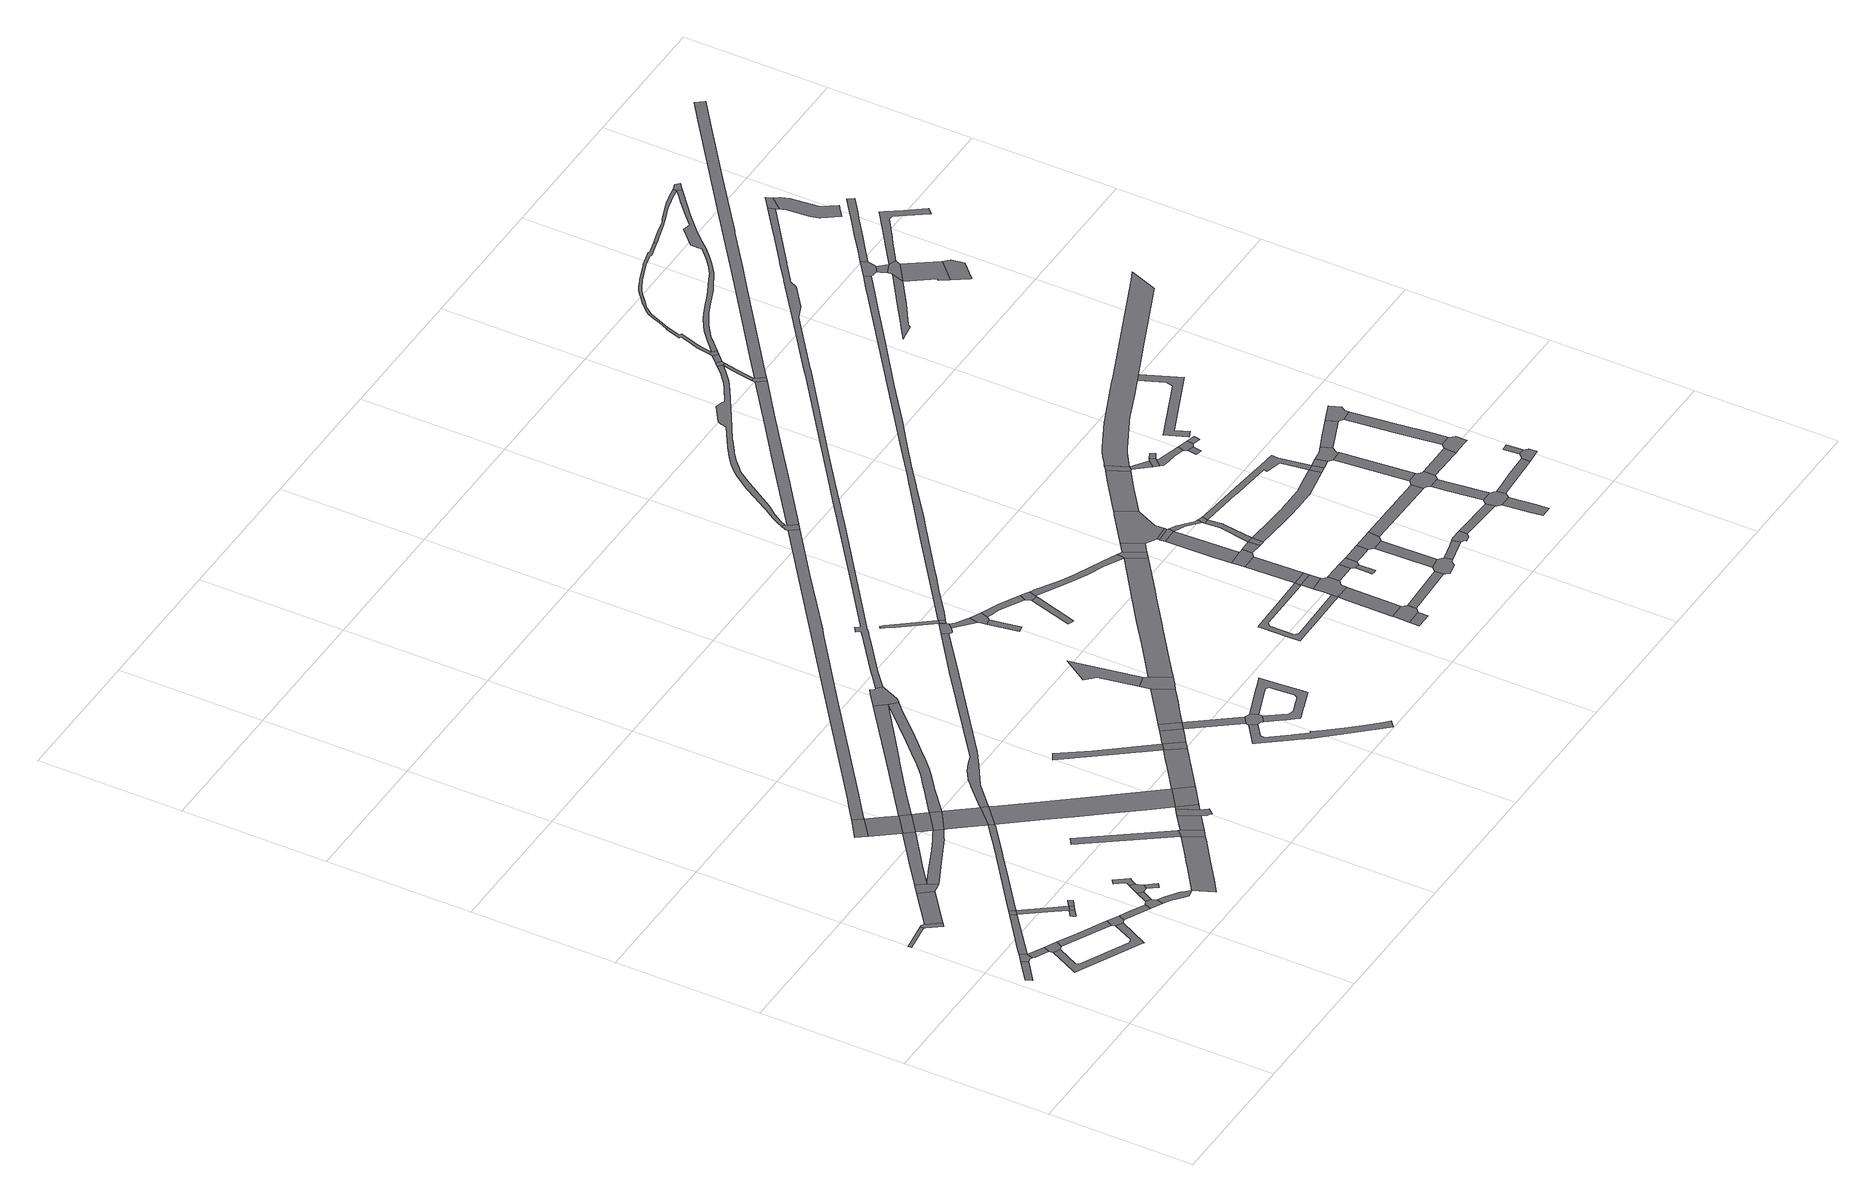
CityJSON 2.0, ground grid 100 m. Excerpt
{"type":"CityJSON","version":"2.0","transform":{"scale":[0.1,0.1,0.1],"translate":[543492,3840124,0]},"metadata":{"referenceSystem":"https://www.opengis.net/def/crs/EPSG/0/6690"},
"CityObjects":{
"road1":{"type":"Road","attributes":{"RoadStructureAttribute.sectionType":"1"},"geometry":[{"type":"MultiSurface","lod":"1","boundaries":[[[0,1,2,3,4]]]}]},
"road2":{"type":"Road","geometry":[{"type":"MultiSurface","lod":"1","boundaries":[[[5,0,4,6,7,8]]]}]},
"road3":{"type":"Road","geometry":[{"type":"MultiSurface","lod":"1","boundaries":[[[9,10,11,12,13]]]}]},
"road4":{"type":"Road","attributes":{"RoadStructureAttribute.sectionType":"1"},"geometry":[{"type":"MultiSurface","lod":"1","boundaries":[[[8,7,14,15,16,17]]]}]},
"road5":{"type":"Road","geometry":[{"type":"MultiSurface","lod":"1","boundaries":[[[17,16,18,19,20,21]]]}]},
"road6":{"type":"Road","geometry":[{"type":"MultiSurface","lod":"1","boundaries":[[[22,23,9,13,24,25,26,27,28,29]]]}]},
"road7":{"type":"Road","attributes":{"RoadStructureAttribute.sectionType":"1"},"geometry":[{"type":"MultiSurface","lod":"1","boundaries":[[[18,30,31,32,33,34,35,36,37,38,39,40,41,19]]]}]},
"road8":{"type":"Road","attributes":{"RoadStructureAttribute.sectionType":"1"},"geometry":[{"type":"MultiSurface","lod":"1","boundaries":[[[42,43,5,8,44]]]}]},
"road9":{"type":"Road","attributes":{"RoadStructureAttribute.sectionType":"1"},"geometry":[{"type":"MultiSurface","lod":"1","boundaries":[[[45,21,20,46,47]]]}]},
"road10":{"type":"Road","attributes":{"RoadStructureAttribute.sectionType":"1"},"geometry":[{"type":"MultiSurface","lod":"1","boundaries":[[[48,29,28,49]]]}]},
"road11":{"type":"Road","geometry":[{"type":"MultiSurface","lod":"1","boundaries":[[[50,42,44,51]]]}]},
"road12":{"type":"Road","geometry":[{"type":"MultiSurface","lod":"1","boundaries":[[[47,46,37,36,52,53]]]}]},
"road13":{"type":"Road","attributes":{"RoadStructureAttribute.sectionType":"1"},"geometry":[{"type":"MultiSurface","lod":"1","boundaries":[[[54,55,51,44,56,57,58]]]}]},
"road14":{"type":"Road","attributes":{"RoadStructureAttribute.sectionType":"1"},"geometry":[{"type":"MultiSurface","lod":"1","boundaries":[[[57,59,60,61,62,63]]]}]},
"road15":{"type":"Road","geometry":[{"type":"MultiSurface","lod":"1","boundaries":[[[64,48,49,65,66,67]]]}]},
"road16":{"type":"Road","attributes":{"RoadStructureAttribute.sectionType":"1"},"geometry":[{"type":"MultiSurface","lod":"1","boundaries":[[[58,57,63,68]]]}]},
"road17":{"type":"Road","attributes":{"RoadStructureAttribute.sectionType":"1"},"geometry":[{"type":"MultiSurface","lod":"1","boundaries":[[[69,70,53,52,71,72]]]}]},
"road18":{"type":"Road","geometry":[{"type":"MultiSurface","lod":"1","boundaries":[[[73,74,75,76,58,68]]]}]},
"road19":{"type":"Road","geometry":[{"type":"MultiSurface","lod":"1","boundaries":[[[77,72,71,78,79,80]]]}]},
"road20":{"type":"Road","attributes":{"RoadStructureAttribute.sectionType":"1"},"geometry":[{"type":"MultiSurface","lod":"1","boundaries":[[[81,77,80,82]]]}]},
"road21":{"type":"Road","attributes":{"RoadStructureAttribute.sectionType":"1"},"geometry":[{"type":"MultiSurface","lod":"1","boundaries":[[[83,84,85,79,78,86,87,88,89,90]]]}]},
"road22":{"type":"Road","attributes":{"RoadStructureAttribute.sectionType":"1"},"geometry":[{"type":"MultiSurface","lod":"1","boundaries":[[[91,92,64,67,93,94,95]]]}]},
"road23":{"type":"Road","geometry":[{"type":"MultiSurface","lod":"1","boundaries":[[[96,81,82,97,98,99,100]]]}]},
"road24":{"type":"Road","attributes":{"RoadStructureAttribute.sectionType":"1"},"geometry":[{"type":"MultiSurface","lod":"1","boundaries":[[[101,102,103,104,105,106,107,108,109,110,50,51,111,112,113,114,115,116]]]}]},
"road25":{"type":"Road","attributes":{"RoadStructureAttribute.sectionType":"1"},"geometry":[{"type":"MultiSurface","lod":"1","boundaries":[[[117,118,119,120,121,122,67,66,123,124,125,126]]]}]},
"road26":{"type":"Road","geometry":[{"type":"MultiSurface","lod":"1","boundaries":[[[127,128,98,97]]]}]},
"road27":{"type":"Road","attributes":{"RoadStructureAttribute.sectionType":"1"},"geometry":[{"type":"MultiSurface","lod":"1","boundaries":[[[129,130,131,132,133,134,96,100]]]}]},
"road28":{"type":"Road","geometry":[{"type":"MultiSurface","lod":"1","boundaries":[[[135,136,137,138]]]}]},
"road29":{"type":"Road","attributes":{"function":"1","RoadStructureAttribute.sectionType":"7"},"geometry":[{"type":"MultiSurface","lod":"1","boundaries":[[[139,140,138,137,141,91,142]]]}]},
"road30":{"type":"Road","geometry":[{"type":"MultiSurface","lod":"1","boundaries":[[[142,91,95,143]]]}]},
"road31":{"type":"Road","attributes":{"RoadStructureAttribute.sectionType":"1"},"geometry":[{"type":"MultiSurface","lod":"1","boundaries":[[[144,145,146,147,148,89,149,150,151,152,153]]]}]},
"road32":{"type":"Road","attributes":{"function":"1","RoadStructureAttribute.sectionType":"7"},"geometry":[{"type":"MultiSurface","lod":"1","boundaries":[[[143,95,154,155,156,157,117,158]]]}]},
"road33":{"type":"Road","geometry":[{"type":"MultiSurface","lod":"1","boundaries":[[[158,117,126,159]]]}]},
"road34":{"type":"Road","attributes":{"function":"1","RoadStructureAttribute.sectionType":"7"},"geometry":[{"type":"MultiSurface","lod":"1","boundaries":[[[160,161,162,159,126,163,164,165,166,167,101,168]]]}]},
"road35":{"type":"Road","attributes":{"RoadStructureAttribute.sectionType":"1"},"geometry":[{"type":"MultiSurface","lod":"1","boundaries":[[[169,170,144,171]]]}]},
"road36":{"type":"Road","geometry":[{"type":"MultiSurface","lod":"1","boundaries":[[[168,101,116,172]]]}]},
"road37":{"type":"Road","geometry":[{"type":"MultiSurface","lod":"1","boundaries":[[[171,144,153,173,174]]]}]},
"road38":{"type":"Road","attributes":{"RoadStructureAttribute.sectionType":"1"},"geometry":[{"type":"MultiSurface","lod":"1","boundaries":[[[175,176,177,174,173,178,179,180]]]}]},
"road39":{"type":"Road","attributes":{"function":"1","RoadStructureAttribute.sectionType":"7"},"geometry":[{"type":"MultiSurface","lod":"1","boundaries":[[[181,182,183,184,185,172,116,186,187,188,189,190,191,192,193,194]]]}]},
"road40":{"type":"Road","geometry":[{"type":"MultiSurface","lod":"1","boundaries":[[[195,175,180,196,197,198,199,200,201]]]}]},
"road41":{"type":"Road","attributes":{"RoadStructureAttribute.sectionType":"1"},"geometry":[{"type":"MultiSurface","lod":"1","boundaries":[[[193,195,201,202]]]}]},
"road42":{"type":"Road","attributes":{"RoadStructureAttribute.sectionType":"1"},"geometry":[{"type":"MultiSurface","lod":"1","boundaries":[[[203,204,205,142,143,206,207,208,209,210,211,212,213]]]}]},
"road43":{"type":"Road","geometry":[{"type":"MultiSurface","lod":"1","boundaries":[[[194,193,202,214]]]}]},
"road44":{"type":"Road","attributes":{"RoadStructureAttribute.sectionType":"1"},"geometry":[{"type":"MultiSurface","lod":"1","boundaries":[[[213,215,216,217,218,219,220,221,222,158,159,223,224,225,226,227,228,229,230,231,232,233]]]}]},
"road45":{"type":"Road","attributes":{"RoadStructureAttribute.sectionType":"1"},"geometry":[{"type":"MultiSurface","lod":"1","boundaries":[[[234,235,236,237,238,239,194,214,240,241,242,243,244,245]]]}]},
"road46":{"type":"Road","attributes":{"RoadStructureAttribute.sectionType":"1"},"geometry":[{"type":"MultiSurface","lod":"1","boundaries":[[[246,247,248,234,249]]]}]},
"road47":{"type":"Road","attributes":{"RoadStructureAttribute.sectionType":"1"},"geometry":[{"type":"MultiSurface","lod":"1","boundaries":[[[250,251,252,253,254,255,256,257,258,259,260,168,172,261,262,263,264,265,266]]]}]},
"road48":{"type":"Road","geometry":[{"type":"MultiSurface","lod":"1","boundaries":[[[249,234,245,267]]]}]},
"road49":{"type":"Road","geometry":[{"type":"MultiSurface","lod":"1","boundaries":[[[268,269,270,271,203,213,233,272,273,274,275,276,277,278]]]}]},
"road50":{"type":"Road","attributes":{"RoadStructureAttribute.sectionType":"1"},"geometry":[{"type":"MultiSurface","lod":"1","boundaries":[[[279,249,267,280,281]]]}]},
"road51":{"type":"Road","geometry":[{"type":"MultiSurface","lod":"1","boundaries":[[[282,279,281,283]]]}]},
"road52":{"type":"Road","attributes":{"RoadStructureAttribute.sectionType":"1"},"geometry":[{"type":"MultiSurface","lod":"1","boundaries":[[[284,285,286,287,288,289,135,138,290,291,292,293,294,295,296]]]}]},
"road53":{"type":"Road","attributes":{"RoadStructureAttribute.sectionType":"1"},"geometry":[{"type":"MultiSurface","lod":"1","boundaries":[[[283,281,297,298]]]}]},
"road54":{"type":"Road","attributes":{"RoadStructureAttribute.sectionType":"1"},"geometry":[{"type":"MultiSurface","lod":"1","boundaries":[[[299,300,301,302,303,304,305,306,307,308,309,310,311,312,313,314,315,316,317,318,319,320]]]}]},
"road55":{"type":"Road","geometry":[{"type":"MultiSurface","lod":"1","boundaries":[[[321,322,298,297,323,299,320,324,325,326,327,328,329]]]}]},
"road56":{"type":"Road","attributes":{"RoadStructureAttribute.sectionType":"1"},"geometry":[{"type":"MultiSurface","lod":"1","boundaries":[[[330,331,282,283,332,333,334,335,336]]]}]},
"road57":{"type":"Road","attributes":{"RoadStructureAttribute.sectionType":"1"},"geometry":[{"type":"MultiSurface","lod":"1","boundaries":[[[337,338,339,340,341,342,343,344,345,346,347,348,349,350,351,352,353,329,328,354,355,356,357,358,359,360,361,362,363,364,365,366,367,327,326]]]}]},
"road58":{"type":"Road","geometry":[{"type":"MultiSurface","lod":"1","boundaries":[[[368,369,330,336,370,371,372]]]}]},
"road59":{"type":"Road","attributes":{"RoadStructureAttribute.sectionType":"1"},"geometry":[{"type":"MultiSurface","lod":"1","boundaries":[[[373,374,375,369,368]]]}]},
"road60":{"type":"Road","attributes":{"RoadStructureAttribute.sectionType":"7"},"geometry":[{"type":"MultiSurface","lod":"1","boundaries":[[[376,377,378,379,380,381,382,383]]]}]},
"road61":{"type":"Road","geometry":[{"type":"MultiSurface","lod":"1","boundaries":[[[384,385,250,266,386,387,388,389,390,391]]]}]},
"road62":{"type":"Road","attributes":{"RoadStructureAttribute.sectionType":"1"},"geometry":[{"type":"MultiSurface","lod":"1","boundaries":[[[382,384,391,392]]]}]},
"road63":{"type":"Road","geometry":[{"type":"MultiSurface","lod":"1","boundaries":[[[383,382,392,393,394]]]}]},
"road64":{"type":"Road","attributes":{"RoadStructureAttribute.sectionType":"1"},"geometry":[{"type":"MultiSurface","lod":"1","boundaries":[[[395,396,397,398,390,389,399,400,401,402]]]}]},
"road65":{"type":"Road","attributes":{"RoadStructureAttribute.sectionType":"1"},"geometry":[{"type":"MultiSurface","lod":"1","boundaries":[[[403,404,405,406,407]]]}]},
"road66":{"type":"Road","geometry":[{"type":"MultiSurface","lod":"1","boundaries":[[[402,401,408,409,407,406,410,411]]]}]},
"road67":{"type":"Road","attributes":{"RoadStructureAttribute.sectionType":"1"},"geometry":[{"type":"MultiSurface","lod":"1","boundaries":[[[412,413,414,411,410,415,416,417,418,419]]]}]},
"road68":{"type":"Road","attributes":{"RoadStructureAttribute.sectionType":"1"},"geometry":[{"type":"MultiSurface","lod":"1","boundaries":[[[420,421,422,423,424]]]}]},
"road69":{"type":"Road","attributes":{"RoadStructureAttribute.sectionType":"1"},"geometry":[{"type":"MultiSurface","lod":"1","boundaries":[[[425,426,427,428,429,372,371,430,431,432,433,434,435,436,437,438]]]}]},
"road70":{"type":"Road","geometry":[{"type":"MultiSurface","lod":"1","boundaries":[[[439,419,418,420,424,440,441]]]}]},
"road71":{"type":"Road","attributes":{"RoadStructureAttribute.sectionType":"1"},"geometry":[{"type":"MultiSurface","lod":"1","boundaries":[[[442,443,444,445,446,447,448,449,450,451,452,453,454,455,456,457,458,459]]]}]},
"road72":{"type":"Road","attributes":{"RoadStructureAttribute.sectionType":"1"},"geometry":[{"type":"MultiSurface","lod":"1","boundaries":[[[460,461,462,463,464,441,440,465,466,467,468,469,470,471,425,472]]]}]},
"road73":{"type":"Road","attributes":{"RoadStructureAttribute.sectionType":"1"},"geometry":[{"type":"MultiSurface","lod":"1","boundaries":[[[473,474,475,476]]]}]},
"road74":{"type":"Road","geometry":[{"type":"MultiSurface","lod":"1","boundaries":[[[477,478,479,480,481,482,474,473,483,484,485,486]]]}]},
"road75":{"type":"Road","geometry":[{"type":"MultiSurface","lod":"1","boundaries":[[[487,488,284,296,489,490,491]]]}]},
"road76":{"type":"Road","attributes":{"RoadStructureAttribute.sectionType":"1"},"geometry":[{"type":"MultiSurface","lod":"1","boundaries":[[[450,492,493,480,479,494]]]}]},
"road77":{"type":"Road","geometry":[{"type":"MultiSurface","lod":"1","boundaries":[[[495,496,497,498,499,500,501,502,451,450,494,503,504,505,506]]]}]},
"road78":{"type":"Road","attributes":{"RoadStructureAttribute.sectionType":"1"},"geometry":[{"type":"MultiSurface","lod":"1","boundaries":[[[507,508,499,498]]]}]},
"road79":{"type":"Road","geometry":[{"type":"MultiSurface","lod":"1","boundaries":[[[509,442,459,508,507]]]}]},
"road80":{"type":"Road","geometry":[{"type":"MultiSurface","lod":"1","boundaries":[[[510,511,512,472,425,438,513,514,515]]]}]},
"road81":{"type":"Road","attributes":{"RoadStructureAttribute.sectionType":"1"},"geometry":[{"type":"MultiSurface","lod":"1","boundaries":[[[516,517,518,442,509]]]}]},
"road82":{"type":"Road","attributes":{"RoadStructureAttribute.sectionType":"1"},"geometry":[{"type":"MultiSurface","lod":"1","boundaries":[[[519,486,485,520]]]}]},
"road83":{"type":"Road","attributes":{"RoadStructureAttribute.sectionType":"1"},"geometry":[{"type":"MultiSurface","lod":"1","boundaries":[[[521,515,514,522,523]]]}]},
"road84":{"type":"Road","attributes":{"RoadStructureAttribute.sectionType":"1"},"geometry":[{"type":"MultiSurface","lod":"1","boundaries":[[[524,506,505,525,526,527]]]}]},
"road85":{"type":"Road","geometry":[{"type":"MultiSurface","lod":"1","boundaries":[[[528,529,530,531,532,517,516,533,534,535]]]}]},
"road86":{"type":"Road","attributes":{"RoadStructureAttribute.sectionType":"1"},"geometry":[{"type":"MultiSurface","lod":"1","boundaries":[[[536,537,538,532,531]]]}]},
"road87":{"type":"Road","geometry":[{"type":"MultiSurface","lod":"1","boundaries":[[[539,540,541,542,543,544]]]}]},
"road88":{"type":"Road","geometry":[{"type":"MultiSurface","lod":"1","boundaries":[[[527,526,545,539,544,546,547,548]]]}]},
"road89":{"type":"Road","attributes":{"RoadStructureAttribute.sectionType":"1"},"geometry":[{"type":"MultiSurface","lod":"1","boundaries":[[[549,528,535,550]]]}]},
"road90":{"type":"Road","geometry":[{"type":"MultiSurface","lod":"1","boundaries":[[[551,552,553,537,536,554]]]}]},
"road91":{"type":"Road","attributes":{"RoadStructureAttribute.sectionType":"1"},"geometry":[{"type":"MultiSurface","lod":"1","boundaries":[[[555,556,552,551]]]}]},
"road92":{"type":"Road","geometry":[{"type":"MultiSurface","lod":"1","boundaries":[[[557,558,559,521,523,556,555,560,561]]]}]},
"road93":{"type":"Road","geometry":[{"type":"MultiSurface","lod":"1","boundaries":[[[549,550,562,563,564]]]}]},
"road94":{"type":"Road","attributes":{"RoadStructureAttribute.sectionType":"1"},"geometry":[{"type":"MultiSurface","lod":"1","boundaries":[[[548,547,565,566,567]]]}]},
"road95":{"type":"Road","geometry":[{"type":"MultiSurface","lod":"1","boundaries":[[[568,569,570,519,520,571,572,573,574,575,576,577,578]]]}]},
"road96":{"type":"Road","attributes":{"RoadStructureAttribute.sectionType":"1"},"geometry":[{"type":"MultiSurface","lod":"1","boundaries":[[[579,580,554,536,581,582,583]]]}]},
"road97":{"type":"Road","attributes":{"RoadStructureAttribute.sectionType":"1"},"geometry":[{"type":"MultiSurface","lod":"1","boundaries":[[[584,585,586,587,588,589,590,549,564]]]}]},
"road98":{"type":"Road","attributes":{"RoadStructureAttribute.sectionType":"1"},"geometry":[{"type":"MultiSurface","lod":"1","boundaries":[[[591,592,569,568,593]]]}]},
"road99":{"type":"Road","geometry":[{"type":"MultiSurface","lod":"1","boundaries":[[[594,595,583,582,588,587,596]]]}]},
"road100":{"type":"Road","geometry":[{"type":"MultiSurface","lod":"1","boundaries":[[[567,566,591,593,597,598]]]}]},
"road101":{"type":"Road","attributes":{"RoadStructureAttribute.sectionType":"1"},"geometry":[{"type":"MultiSurface","lod":"1","boundaries":[[[599,600,578,577,601]]]}]},
"road102":{"type":"Road","attributes":{"RoadStructureAttribute.sectionType":"1"},"geometry":[{"type":"MultiSurface","lod":"1","boundaries":[[[602,603,604,605,490,489,606,607,608,609,610]]]}]},
"road103":{"type":"Road","attributes":{"RoadStructureAttribute.sectionType":"1"},"geometry":[{"type":"MultiSurface","lod":"1","boundaries":[[[611,612,613,614,615,616,617,618,619,620,621,622,623,624,625,626,627,628,629,630,631,632,633,634,635,636,637,487,491,638,639,640,641,642,643,644,645,646,647,648,649,650,651,652,653,654,655]]]}]},
"road104":{"type":"Road","attributes":{"RoadStructureAttribute.sectionType":"1"},"geometry":[{"type":"MultiSurface","lod":"1","boundaries":[[[656,657,658,557,561,659,660,661]]]}]},
"road105":{"type":"Road","geometry":[{"type":"MultiSurface","lod":"1","boundaries":[[[662,599,601,663,664,665,666,667]]]}]},
"road106":{"type":"Road","attributes":{"RoadStructureAttribute.sectionType":"1"},"geometry":[{"type":"MultiSurface","lod":"1","boundaries":[[[668,669,670,671,672,673,674,675,676,677,678,679,680,681,682,683,684,685,686,687,688,689,690,691,692,693,694,695,696,697,278,277,698,699,700,701,702,703,704,705,706,707,708,709,710,711,712,713,714,715,716,717,718,719,720,721,722,723,724,725,726]]]}]},
"road107":{"type":"Road","attributes":{"RoadStructureAttribute.sectionType":"1"},"geometry":[{"type":"MultiSurface","lod":"1","boundaries":[[[727,728,729,730,731,732,733,734,735,736,564,563,737,738,739,740,741,742,743]]]}]},
"road108":{"type":"Road","attributes":{"RoadStructureAttribute.sectionType":"1"},"geometry":[{"type":"MultiSurface","lod":"1","boundaries":[[[744,745,746,747,748,749,750,751,752,753,754,755,383,394,756,757,758,759,760,761,762,763,764,765,766,767,768,769,770,771,772,773,774,775]]]}]},
"road109":{"type":"Road","attributes":{"RoadStructureAttribute.sectionType":"1"},"geometry":[{"type":"MultiSurface","lod":"1","boundaries":[[[776,777,778,779,780,781,782,783,784,785,786,787,596,587,788,789,790,791,792,793,794,795,796,797,727,798]]]}]},
"road110":{"type":"Road","attributes":{"RoadStructureAttribute.sectionType":"1"},"geometry":[{"type":"MultiSurface","lod":"1","boundaries":[[[598,597,799,800]]]}]},
"road111":{"type":"Road","attributes":{"RoadStructureAttribute.sectionType":"1"},"geometry":[{"type":"MultiSurface","lod":"1","boundaries":[[[667,666,801,802]]]}]},
"road112":{"type":"Road","geometry":[{"type":"MultiSurface","lod":"1","boundaries":[[[803,804,656,661,805,806]]]}]},
"road113":{"type":"Road","attributes":{"RoadStructureAttribute.sectionType":"1"},"geometry":[{"type":"MultiSurface","lod":"1","boundaries":[[[806,805,807,808]]]}]},
"road114":{"type":"Road","geometry":[{"type":"MultiSurface","lod":"1","boundaries":[[[809,808,807,810,811]]]}]},
"road115":{"type":"Road","geometry":[{"type":"MultiSurface","lod":"1","boundaries":[[[812,813,809,811]]]}]},
"road116":{"type":"Road","attributes":{"RoadStructureAttribute.sectionType":"1"},"geometry":[{"type":"MultiSurface","lod":"1","boundaries":[[[814,815,816,817,818,819]]]}]},
"road117":{"type":"Road","attributes":{"RoadStructureAttribute.sectionType":"1"},"geometry":[{"type":"MultiSurface","lod":"1","boundaries":[[[820,811,810,821,822,823,824,825]]]}]},
"road118":{"type":"Road","geometry":[{"type":"MultiSurface","lod":"1","boundaries":[[[826,827,802,801,828,816,815,829,830,831,832,833,834]]]}]},
"road119":{"type":"Road","attributes":{"RoadStructureAttribute.sectionType":"1"},"geometry":[{"type":"MultiSurface","lod":"1","boundaries":[[[835,836,837,838,826,834]]]}]},
"road120":{"type":"Road","geometry":[{"type":"MultiSurface","lod":"1","boundaries":[[[727,743,839,798]]]}]},
"road121":{"type":"Road","geometry":[{"type":"MultiSurface","lod":"1","boundaries":[[[840,841,842,843,844]]]}]},
"road122":{"type":"Road","geometry":[{"type":"MultiSurface","lod":"1","boundaries":[[[845,846,847,848,849,850,851,800,799,852,853,854,837,836,855,856,857]]]}]},
"road123":{"type":"Road","attributes":{"RoadStructureAttribute.sectionType":"1"},"geometry":[{"type":"MultiSurface","lod":"1","boundaries":[[[825,824,840,844,858,859]]]}]},
"road124":{"type":"Road","attributes":{"RoadStructureAttribute.sectionType":"1"},"geometry":[{"type":"MultiSurface","lod":"1","boundaries":[[[860,861,798,839,862]]]}]},
"road125":{"type":"Road","attributes":{"RoadStructureAttribute.sectionType":"1"},"geometry":[{"type":"MultiSurface","lod":"1","boundaries":[[[863,864,849,848]]]}]},
"road126":{"type":"Road","attributes":{"RoadStructureAttribute.sectionType":"1"},"geometry":[{"type":"MultiSurface","lod":"1","boundaries":[[[865,866,867,859,858]]]}]},
"road127":{"type":"Road","geometry":[{"type":"MultiSurface","lod":"1","boundaries":[[[868,869,602,610,870,871]]]}]},
"road128":{"type":"Road","geometry":[{"type":"MultiSurface","lod":"1","boundaries":[[[872,873,860,862,874,864,863,875,876]]]}]},
"road129":{"type":"Road","attributes":{"RoadStructureAttribute.sectionType":"1"},"geometry":[{"type":"MultiSurface","lod":"1","boundaries":[[[655,877,878,879,880,869,868,881,882,883,884]]]}]},
"road130":{"type":"Road","attributes":{"RoadStructureAttribute.sectionType":"1"},"geometry":[{"type":"MultiSurface","lod":"1","boundaries":[[[885,886,887,888,889,831,830,890]]]}]},
"road131":{"type":"Road","geometry":[{"type":"MultiSurface","lod":"1","boundaries":[[[891,611,655,884,892,893]]]}]},
"road132":{"type":"Road","attributes":{"RoadStructureAttribute.sectionType":"1"},"geometry":[{"type":"MultiSurface","lod":"1","boundaries":[[[857,856,894,895,896,897,898]]]}]},
"road133":{"type":"Road","attributes":{"RoadStructureAttribute.sectionType":"1"},"geometry":[{"type":"MultiSurface","lod":"1","boundaries":[[[899,891,893,900,901]]]}]},
"road134":{"type":"Road","geometry":[{"type":"MultiSurface","lod":"1","boundaries":[[[902,899,901,903,904]]]}]},
"road135":{"type":"Road","attributes":{"RoadStructureAttribute.sectionType":"1"},"geometry":[{"type":"MultiSurface","lod":"1","boundaries":[[[905,906,872,876,907,908]]]}]},
"road136":{"type":"Road","attributes":{"RoadStructureAttribute.sectionType":"7"},"geometry":[{"type":"MultiSurface","lod":"1","boundaries":[[[909,910,911,912,913,914,915,916,902,904,917,918,919,920,921,922,923,924,925]]]}]},
"road137":{"type":"Road","geometry":[{"type":"MultiSurface","lod":"1","boundaries":[[[926,927,885,890,928,929,930]]]}]},
"road138":{"type":"Road","geometry":[{"type":"MultiSurface","lod":"1","boundaries":[[[931,932,898,897,933,934,935,936,937,938]]]}]},
"road139":{"type":"Road","geometry":[{"type":"MultiSurface","lod":"1","boundaries":[[[939,940,941,942,943,944,945,946,947]]]}]},
"road140":{"type":"Road","geometry":[{"type":"MultiSurface","lod":"1","boundaries":[[[948,949,926,930]]]}]},
"road141":{"type":"Road","attributes":{"RoadStructureAttribute.sectionType":"1"},"geometry":[{"type":"MultiSurface","lod":"1","boundaries":[[[950,951,952,953,954,955,931,938]]]}]},
"road142":{"type":"Road","geometry":[{"type":"MultiSurface","lod":"1","boundaries":[[[956,905,908,957,953,952,958,959,960]]]}]},
"road143":{"type":"Road","attributes":{"RoadStructureAttribute.sectionType":"1"},"geometry":[{"type":"MultiSurface","lod":"1","boundaries":[[[961,962,963,964,965,966,967,968,969,970,971,803,806,972,973,974,975,976,977,978,979,980]]]}]},
"road144":{"type":"Road","geometry":[{"type":"MultiSurface","lod":"1","boundaries":[[[981,982,983,984,985,986,987,988,989,990,991,992,993,994,995,996,997,998,999,1000,1001,909,925,1002,1003,1004,1005,1006,1007,1008,1009,1010,1011,1012,1013,1014,1015,1016,1017,1018,1019,1020,1021]]]}]},
"road145":{"type":"Road","attributes":{"RoadStructureAttribute.sectionType":"1"},"geometry":[{"type":"MultiSurface","lod":"1","boundaries":[[[1022,1023,1024,1025,1026,1027,1028,1029,1030]]]}]},
"road146":{"type":"Road","attributes":{"RoadStructureAttribute.sectionType":"1"},"geometry":[{"type":"MultiSurface","lod":"1","boundaries":[[[1031,1032,1033,1034,1035,1036,1037,1038,1039,1040,1041,1042,1043,1044,1045,1046,1047,1048,1049,1050,1051,904,903,1052,1053,1054,1055,1056,1057,1058,1059,1060,1061,1062,1063,1064,1065,1066,1067,1068,1069,1070,1071,1072,1073]]]}]},
"road147":{"type":"Road","geometry":[{"type":"MultiSurface","lod":"1","boundaries":[[[1074,744,775,1075,1076,1077,1078,1079,1080]]]}]},
"road148":{"type":"Road","geometry":[{"type":"MultiSurface","lod":"1","boundaries":[[[1081,1082,1083,1084,1022,1030,1085,1086,1087,1088]]]}]},
"road149":{"type":"Road","attributes":{"RoadStructureAttribute.sectionType":"1"},"geometry":[{"type":"MultiSurface","lod":"1","boundaries":[[[1078,1077,1089,1090,1082,1081]]]}]},
"road150":{"type":"Road","attributes":{"RoadStructureAttribute.sectionType":"1"},"geometry":[{"type":"MultiSurface","lod":"1","boundaries":[[[1091,1085,1030,1092,1093,1094,1095,1096]]]}]},
"road151":{"type":"Road","attributes":{"RoadStructureAttribute.sectionType":"1"},"geometry":[{"type":"MultiSurface","lod":"1","boundaries":[[[1097,1098,1099,1100,1101,1102,1103,1104,871,870,1105,1106,1107,1108,1109,1110,1111,1112]]]}]},
"road152":{"type":"Road","geometry":[{"type":"MultiSurface","lod":"1","boundaries":[[[1096,1095,1113,1114,1115,1116]]]}]},
"road153":{"type":"Road","attributes":{"RoadStructureAttribute.sectionType":"1"},"geometry":[{"type":"MultiSurface","lod":"1","boundaries":[[[1117,1118,1119,1120,1121,1122,1123,1124,1125,1126,1127,981,1021,1128,1129,1130,1131,1132,1133,1134,1135,1136,1031]]]}]},
"road154":{"type":"Road","attributes":{"RoadStructureAttribute.sectionType":"1"},"geometry":[{"type":"MultiSurface","lod":"1","boundaries":[[[1137,1138,1139,1140,1141,1074,1080,1142,1143,1144,1145,1146]]]}]},
"road155":{"type":"Road","attributes":{"RoadStructureAttribute.sectionType":"1"},"geometry":[{"type":"MultiSurface","lod":"1","boundaries":[[[1147,1148,1149,1150,1151,1081,1088,1152,1153,1154,1155,1156,1157,1158,1159]]]}]},
"road156":{"type":"Road","geometry":[{"type":"MultiSurface","lod":"1","boundaries":[[[1160,1161,668,726,1162,1163,1164]]]}]},
"road157":{"type":"Road","attributes":{"RoadStructureAttribute.sectionType":"1"},"geometry":[{"type":"MultiSurface","lod":"1","boundaries":[[[1165,1166,1167,1168,1169,1170,1171,1172,1173,1174,1175,1176,1164,1163]]]}]},
"road158":{"type":"Road","geometry":[{"type":"MultiSurface","lod":"1","boundaries":[[[1177,1117,1031,1073,1178]]]}]}
},
"vertices":[
[205,865,0],[62,754,0],[83,713,0],[152,766,0],[227,824,0],
[262,909,0],[249,832,0],[270,821,0],[285,866,0],
[201,1560,0],[0,1531,0],[2,1518,0],[3,1506,0],[203,1535,0],
[285,814,0],[284,808,0],[372,766,0],[394,810,0],
[380,738,0],[426,715,0],[453,725,0],[475,768,0],
[232,1550,0],[217,1563,0],[205,1530,0],[206,1529,0],[208,1525,0],[275,1439,0],[303,1461,0],[235,1548,0],
[280,544,0],[274,532,0],[281,528,0],[717,309,0],[728,304,0],[731,310,0],[832,508,0],[788,533,0],[715,389,0],[690,381,0],[361,545,0],[352,571,0],
[565,1144,0],[296,936,0],[592,1109,0],
[612,698,0],[778,559,0],[800,603,0],
[475,1736,0],[543,1649,0],
[597,1169,0],[624,1134,0],
[860,517,0],[882,561,0],
[760,947,0],[759,950,0],[726,926,0],[782,851,0],[814,874,0],
[735,818,0],[741,802,0],[747,786,0],[751,788,0],[797,821,0],
[538,1785,0],[595,1658,0],[614,1662,0],[583,1726,0],
[829,844,0],
[1033,485,0],[954,525,0],[1034,430,0],[1052,476,0],
[874,877,0],[868,892,0],[861,907,0],[858,905,0],
[1081,490,0],[1112,390,0],[1129,437,0],[1116,471,0],
[1123,571,0],[1156,546,0],
[1271,340,0],[1262,349,0],[1173,414,0],[1164,364,0],[1238,299,0],[1254,284,0],[1310,300,0],[1310,301,0],
[940,2093,0],[714,1922,0],[727,1838,0],[841,1924,0],[985,2033,0],
[1166,653,0],[1190,548,0],[1216,579,0],[1202,597,0],[1198,628,0],
[1260,1681,0],[1246,1670,0],[1184,1622,0],[1147,1589,0],[1135,1580,0],[1053,1516,0],[1052,1515,0],[1041,1507,0],[1023,1494,0],[663,1220,0],[934,1372,0],[1024,1443,0],[1065,1475,0],[1160,1549,0],[1276,1641,0],[1286,1648,0],
[1053,1946,0],[1019,1929,0],[1011,1925,0],[971,1903,0],[879,1859,0],[718,1788,0],[875,1784,0],[1007,1845,0],[1020,1853,0],[1092,1896,0],
[1239,485,0],[1271,510,0],
[1218,665,0],[1232,678,0],[1165,769,0],[1133,745,0],[1175,689,0],[1177,673,0],
[900,2425,0],[761,2325,0],[811,2261,0],[946,2365,0],
[1074,2199,0],[1023,2263,0],[939,2095,0],[1075,2196,0],
[1122,2137,0],
[1735,609,0],[1579,494,0],[1531,459,0],[1484,425,0],[1311,300,0],[1371,162,0],[1462,229,0],[1610,337,0],[1777,461,0],[1801,479,0],
[986,2033,0],[987,2031,0],[1018,1991,0],[1047,1954,0],[1191,2050,0],
[1239,1990,0],
[1374,1820,0],[1288,1928,0],[1248,1978,0],[1096,1890,0],[1105,1879,0],[1124,1854,0],[1243,1703,0],[1248,1696,0],[1385,1805,0],
[1390,1186,0],[1342,1150,0],[1777,654,0],
[1416,1767,0],
[1850,515,0],[1784,645,0],
[1898,730,0],[1856,699,0],[1814,668,0],[1922,569,0],[1957,595,0],[1964,600,0],
[2102,888,0],[1992,1028,0],[1802,1271,0],[1612,1514,0],[1433,1745,0],[1298,1633,0],[1301,1628,0],[1476,1408,0],[1582,1266,0],[1714,1098,0],[1856,914,0],[1963,781,0],[1965,778,0],[2106,882,0],
[1951,768,0],[1979,581,0],[1989,571,0],[1999,564,0],[2016,552,0],[2048,590,0],[2012,635,0],
[2055,666,0],
[1926,2850,0],[1499,2521,0],[1264,2341,0],[1308,2280,0],[1311,2282,0],[1501,2423,0],[1538,2450,0],[1547,2457,0],[1762,2615,0],[1951,2754,0],[1982,2777,0],
[2194,770,0],
[1824,2611,0],[1750,2535,0],[1723,2507,0],[1600,2382,0],[1582,2363,0],[1487,2275,0],[1380,2193,0],[1373,2188,0],[1409,2137,0],[1410,2138,0],[1419,2144,0],[1496,2203,0],[1560,2256,0],[1644,2339,0],[1662,2357,0],[1768,2463,0],[1790,2485,0],[1978,2680,0],[2029,2730,0],
[2409,1108,0],[2336,1054,0],[2306,1031,0],[2293,1021,0],[2277,1009,0],[2122,893,0],[2212,782,0],[2366,896,0],[2378,905,0],[2394,918,0],[2418,935,0],[2495,992,0],
[2194,1477,0],[2053,1676,0],[1999,1645,0],[2457,1143,0],
[2734,2828,0],[2441,2609,0],[1784,2096,0],[1734,2080,0],[1690,2062,0],[1657,2047,0],[1629,2028,0],[1625,2026,0],[1588,2001,0],[1555,1971,0],[1541,1958,0],[1575,1912,0],[1679,1978,0],[1734,2012,0],[1839,2079,0],[2445,2547,0],[2755,2787,0],
[2543,1028,0],
[2073,2913,0],[2069,2918,0],[2048,2942,0],[2004,2910,0],[2056,2756,0],[2058,2758,0],[2107,2871,0],[2109,2874,0],[2111,2879,0],[2114,2886,0],[2079,2917,0],
[2559,1220,0],[2612,1079,0],[2646,1104,0],
[2612,1258,0],[2698,1142,0],
[3155,4125,0],[2801,3858,0],[2480,3616,0],[2009,3259,0],[1083,2559,0],[1013,2507,0],[1014,2417,0],[1127,2502,0],[1910,3096,0],[2385,3450,0],[2421,3475,0],[2839,3797,0],[3198,4067,0],
[2875,801,0],[2930,836,0],
[2871,776,0],[2727,670,0],[2738,656,0],[2879,470,0],[2894,451,0],[2946,382,0],[3284,5,0],[3325,45,0],[3291,79,0],[3208,170,0],[3132,257,0],[3046,361,0],[3000,421,0],[2986,413,0],[2984,411,0],[2985,414,0],[2928,489,0],[2915,505,0],[2814,639,0],[2816,664,0],[2817,668,0],[2903,732,0],
[2942,829,0],[2934,831,0],[2873,793,0],[2916,730,0],[2931,728,0],[2942,714,0],[2986,748,0],[2992,775,0],[2964,823,0],
[2889,1464,0],[2689,1316,0],[2704,1147,0],[2774,1199,0],[2853,1256,0],[2909,1297,0],[2955,1331,0],
[3021,611,0],[3028,602,0],[3059,562,0],[3079,536,0],[3080,535,0],[3083,536,0],[3174,568,0],[3183,571,0],[3315,617,0],[3322,619,0],[3321,637,0],[3309,790,0],[3299,913,0],[3297,944,0],[3289,941,0],[3248,926,0],[3170,898,0],[3160,836,0],[3227,860,0],[3231,858,0],[3249,845,0],[3255,771,0],[3263,677,0],[3248,652,0],[3170,625,0],[3164,622,0],[3117,606,0],[3088,615,0],[3086,617,0],[3065,644,0],[3061,650,0],
[2961,1557,0],[2876,1534,0],[2994,1359,0],[3049,1400,0],[2980,1532,0],
[2879,2038,0],[2764,1862,0],[2828,1800,0],
[2679,3117,0],[2638,3169,0],[2613,3188,0],[2600,3178,0],[2616,3153,0],[2654,3101,0],[2816,2889,0],[2837,2907,0],
[2811,2885,0],[2808,2883,0],[2778,2779,0],[2782,2778,0],[2786,2781,0],[2812,2802,0],[2841,2837,0],[2831,2848,0],
[2838,2853,0],
[2841,2856,0],[2863,2872,0],
[2947,2755,0],[2942,2758,0],[2867,2804,0],[2856,2817,0],[2813,2801,0],[2914,2709,0],[2938,2695,0],[2951,2754,0],
[2985,2427,0],[3007,2431,0],[3029,2435,0],[2994,2641,0],[2950,2630,0],
[2941,2683,0],[2941,2681,0],[3011,2664,0],[3028,2716,0],
[3149,2665,0],[3102,2687,0],[3043,2709,0],[3048,2652,0],[3086,2641,0],[3106,2634,0],[3267,2547,0],[3290,2592,0],
[3284,2508,0],[3192,2205,0],[3213,2198,0],[3235,2192,0],[3327,2495,0],
[3914,2222,0],[3606,1996,0],[3409,1852,0],[3238,1724,0],[3102,1622,0],[3115,1449,0],[3241,1543,0],[3394,1658,0],[3410,1671,0],[3491,1729,0],[3673,1864,0],[3700,1884,0],[3724,1902,0],[3980,2092,0],
[3320,2576,0],[3332,2511,0],[3350,2560,0],
[4206,1200,0],[4202,1200,0],[3738,1190,0],[3728,1190,0],[3728,1174,0],[3732,965,0],[3732,933,0],[3733,900,0],[4213,908,0],[4213,950,0],[3795,943,0],[3770,966,0],[3768,1136,0],[3788,1154,0],[3791,1156,0],[4193,1160,0],[4200,1160,0],[4202,1160,0],
[3819,2319,0],[3637,2397,0],[3543,2444,0],[3421,2521,0],[3402,2533,0],[3402,2473,0],[3538,2400,0],[3662,2336,0],[3780,2287,0],[3797,2279,0],[3900,2228,0],[3908,2224,0],[3922,2275,0],
[4322,414,0],[4212,412,0],[4212,345,0],[4322,345,0],
[4339,512,0],[4336,516,0],[4323,530,0],[4213,528,0],[4213,505,0],[4212,440,0],[4334,426,0],[4340,432,0],[4350,443,0],[4349,502,0],
[3170,4177,0],[3155,4144,0],[3236,4095,0],[3193,4152,0],[3191,4168,0],
[4213,889,0],[4213,843,0],[4324,907,0],
[4352,1056,0],[4348,1056,0],[4339,1066,0],[4322,1084,0],[4211,1078,0],[4212,1058,0],[4213,1030,0],[4213,998,0],[4324,949,0],[4329,954,0],[4354,976,0],[4353,1056,0],
[4318,1164,0],[4208,1160,0],
[4317,1204,0],
[3957,2260,0],[3956,2260,0],[3947,2264,0],[4001,2108,0],[4026,2127,0],[3958,2260,0],
[4303,1542,0],[4193,1538,0],[4199,1391,0],
[4716,519,0],[4721,459,0],
[4030,2314,0],[4098,2180,0],[4099,2179,0],
[4366,1056,0],[4435,976,0],[4491,975,0],[4491,1055,0],
[4331,1638,0],[4313,1637,0],[4305,1637,0],[4299,1637,0],[4189,1632,0],[4308,1547,0],[4323,1559,0],[4335,1569,0],
[4282,2084,0],[4173,2079,0],[4184,1751,0],
[4512,951,0],[4509,835,0],[4528,834,0],[4549,833,0],[4549,836,0],[4547,951,0],
[4510,953,0],[4549,953,0],[4568,975,0],[4568,1054,0],
[4413,1643,0],[4422,1563,0],
[4281,2127,0],[4171,2120,0],[4171,2108,0],[4290,2123,0],
[4280,2145,0],[4170,2136,0],
[4280,2499,0],[4259,2484,0],[4249,2477,0],[4276,2213,0],[4348,2363,0],
[4455,1561,0],[4458,1561,0],[4462,1640,0],
[4623,974,0],[4707,973,0],[4707,1053,0],
[4824,564,0],[4744,548,0],[4726,529,0],[4729,449,0],[4746,428,0],[4825,444,0],[4826,445,0],[4841,464,0],[4851,476,0],[4870,481,0],[4857,532,0],
[4434,2016,0],[4338,2099,0],[4356,2050,0],[4442,1976,0],[4449,2012,0],
[4489,1848,0],[4490,1856,0],[4490,1859,0],[4481,1961,0],[4443,1957,0],[4451,1864,0],[4449,1852,0],
[4733,945,0],[4745,548,0],[4813,945,0],
[4467,2007,0],[4457,2010,0],[4487,2002,0],
[4843,973,0],[4852,1052,0],
[5027,575,0],[4972,560,0],[5041,522,0],
[4309,4996,0],[3964,4735,0],[3779,4596,0],[3741,4567,0],[3594,4366,0],[3694,4441,0],[3762,4493,0],[4090,4741,0],[4352,4939,0],
[4330,5271,0],[4282,5222,0],[4243,5187,0],[4208,5159,0],[4163,5131,0],[4057,5067,0],[4038,5073,0],[3987,5088,0],[3868,5008,0],[3864,5000,0],[3855,4981,0],[3845,4938,0],[3791,4905,0],[3739,4872,0],[3681,4836,0],[3603,4781,0],[3545,4735,0],[3500,4694,0],[3461,4649,0],[3436,4614,0],[3382,4536,0],[3333,4453,0],[3315,4423,0],[3266,4342,0],[3247,4314,0],[3215,4264,0],[3184,4209,0],[3208,4206,0],[3249,4269,0],[3304,4338,0],[3327,4373,0],[3439,4549,0],[3513,4655,0],[3536,4677,0],[3588,4725,0],[3645,4770,0],[3660,4781,0],[3752,4842,0],[3759,4847,0],[3945,4961,0],[4158,5090,0],[4164,5093,0],[4241,5142,0],[4275,5172,0],[4357,5246,0],
[4595,2731,0],[4522,2677,0],[4310,2521,0],[4439,2432,0],[4525,2496,0],[4663,2596,0],
[5051,582,0],[5064,506,0],[5066,495,0],[5106,501,0],[5126,522,0],[5128,579,0],
[5812,5749,0],[5638,5618,0],[5611,5597,0],[5394,5434,0],[5386,5427,0],[5256,5329,0],[5250,5325,0],[4966,5109,0],[4965,5107,0],[4564,4802,0],[4507,4759,0],[4006,4382,0],[3707,4156,0],[3540,4029,0],[3440,3954,0],[3388,3913,0],[2939,3574,0],[2557,3288,0],[2555,3290,0],[2534,3315,0],[2509,3297,0],[2500,3290,0],[2510,3276,0],[2520,3263,0],[2500,3247,0],[2488,3238,0],[2442,3202,0],[2197,3012,0],[2178,2997,0],[2164,2986,0],[2191,2954,0],[2198,2960,0],[2225,2985,0],[2442,3152,0],[2513,3206,0],[2525,3215,0],[2548,3233,0],[2552,3237,0],[2565,3250,0],[2568,3253,0],[3389,3868,0],[3443,3912,0],[3517,3967,0],[3698,4105,0],[3922,4274,0],[4576,4762,0],[4579,4765,0],[4976,5069,0],[4980,5070,0],[4987,5073,0],[5075,5110,0],[5230,5228,0],[5262,5285,0],[5274,5294,0],[5398,5386,0],[5410,5395,0],[5423,5405,0],[5630,5558,0],[5826,5704,0],
[5203,1659,0],[5083,1638,0],[4992,1622,0],[4990,1622,0],[4983,1621,0],[4851,1621,0],[4822,1621,0],[4783,1620,0],[4776,1621,0],[4674,1627,0],[4675,1547,0],[4768,1541,0],[4847,1541,0],[4991,1541,0],[4993,1541,0],[4994,1541,0],[5217,1582,0],
[5519,4923,0],[5433,4859,0],[5351,4796,0],[4644,4263,0],[4251,3966,0],[4229,3950,0],[3960,3747,0],[3894,3698,0],[3884,3691,0],[3595,3476,0],[3426,3351,0],[3231,3204,0],[2918,2912,0],[3047,3010,0],[3092,3046,0],[3202,3126,0],[3248,3160,0],[3584,3410,0],[3663,3469,0],[3792,3569,0],[3896,3650,0],[3908,3659,0],[4000,3730,0],[4064,3778,0],[4234,3904,0],[4275,3934,0],[4419,4041,0],[4699,4254,0],[5024,4497,0],[5297,4700,0],[5433,4800,0],[5541,4880,0],
[5208,1882,0],[5214,1917,0],[5215,1925,0],[5183,1928,0],[5074,1939,0],[5072,1940,0],[4879,1960,0],[4842,1963,0],[4775,1970,0],[4771,1970,0],[4519,1995,0],[4498,2000,0],[4482,1961,0],[4492,1960,0],[4499,1959,0],[4771,1930,0],[4793,1928,0],[4875,1920,0],[5068,1901,0],[5070,1901,0],[5066,1876,0],[5173,1849,0],[5245,1667,0],
[5384,969,0],[5374,1048,0],
[5446,507,0],[5433,567,0],
[4637,2762,0],[4618,2747,0],[4682,2600,0],[4698,2623,0],
[4765,2499,0],[4803,2545,0],
[4827,2557,0],[4793,2465,0],[4839,2521,0],
[4889,2549,0],[4870,2580,0],
[5576,302,0],[5555,477,0],[5475,476,0],[5496,293,0],[5506,209,0],[5586,211,0],
[4847,2503,0],[4808,2447,0],[4860,2440,0],[4918,2436,0],[4995,2415,0],[5007,2459,0],
[5461,596,0],[5443,578,0],[5454,498,0],[5574,501,0],[5581,510,0],[5573,570,0],[5560,581,0],[5554,585,0],[5542,595,0],
[5512,840,0],[5500,939,0],[5420,937,0],[5433,830,0],
[5260,1590,0],
[5009,2388,0],[4997,2328,0],[5019,2323,0],[5041,2319,0],[5053,2379,0],
[5513,1048,0],[5493,1068,0],[5484,1077,0],[5484,1081,0],[5405,1078,0],[5396,1069,0],[5385,1059,0],[5395,969,0],[5413,949,0],[5420,941,0],[5509,948,0],[5527,968,0],[5528,1048,0],
[5078,2394,0],[5086,2439,0],
[5312,1679,0],[5247,1668,0],[5325,1602,0],
[5436,1584,0],[5357,1576,0],
[5135,2380,0],[5140,2401,0],[5146,2423,0],
[4335,5022,0],[4313,5022,0],[4379,4959,0],[4336,5016,0],
[5426,1710,0],[5379,1691,0],[5326,1601,0],[5434,1603,0],[5455,1637,0],
[4356,5242,0],[4347,5207,0],[4339,5173,0],[4328,5107,0],[4336,5035,0],[4343,5076,0],[4360,5156,0],[4377,5241,0],
[5926,594,0],[5816,586,0],[5761,583,0],[5731,581,0],[5674,577,0],[5923,534,0],
[4355,5297,0],[4382,5265,0],[4383,5270,0],
[5684,967,0],[5739,966,0],[5762,966,0],[5779,966,0],[5780,1047,0],
[4404,5348,0],[4412,5296,0],[4434,5318,0],
[4408,5371,0],[4458,5342,0],[4434,5366,0],
[5667,1807,0],[5530,1752,0],[5697,1734,0],[5698,1733,0],
[4495,5715,0],[4493,5711,0],[4456,5604,0],[4471,5599,0],[4445,5511,0],[4440,5501,0],[4428,5463,0],[4416,5408,0],[4434,5369,0],[4438,5409,0],[4445,5441,0],[4457,5486,0],[4462,5504,0],[4499,5612,0],[4481,5619,0],[4510,5707,0],[4511,5711,0],
[5956,622,0],[5928,594,0],[6029,542,0],[6026,601,0],[6003,622,0],
[5807,1076,0],[5800,1069,0],[5809,966,0],[5900,965,0],[5916,965,0],[5917,1045,0],[5887,1072,0],[5887,1076,0],
[5450,2987,0],[5520,2823,0],[5506,2776,0],[5066,2594,0],[5127,2448,0],[5173,2467,0],[5135,2558,0],[5614,2756,0],[5505,3010,0],
[5992,736,0],[5946,732,0],
[5870,1221,0],[5850,1391,0],[5810,1722,0],[5730,1713,0],[5768,1391,0],[5791,1211,0],
[5799,1860,0],[5708,1727,0],[5806,1752,0],[5816,1767,0],[5828,1786,0],
[6350,3525,0],[6273,3492,0],[5416,3138,0],[5338,3106,0],[5044,2984,0],[5014,2971,0],[4998,2965,0],[4777,2855,0],[4741,2837,0],[4705,2811,0],[4655,2774,0],[4809,2702,0],[4841,2718,0],[4844,2720,0],[5076,2835,0],[5119,2856,0],[5179,2881,0],[5321,2936,0],[5777,3128,0],[6275,3334,0],
[5186,6188,0],[5185,6188,0],[5090,6165,0],[5085,6172,0],[4968,6141,0],[4963,6138,0],[4958,6136,0],[4888,6110,0],[4829,6085,0],[4815,6079,0],[4774,6062,0],[4742,6044,0],[4709,6018,0],[4677,5993,0],[4645,5965,0],[4613,5935,0],[4588,5907,0],[4568,5882,0],[4551,5844,0],[4524,5779,0],[4500,5721,0],[4513,5717,0],[4537,5772,0],[4564,5837,0],[4581,5872,0],[4598,5897,0],[4623,5925,0],[4655,5953,0],[4687,5981,0],[4717,6006,0],[4749,6029,0],[4782,6047,0],[4823,6067,0],[4834,6072,0],[4894,6095,0],[4963,6121,0],[4971,6124,0],[5066,6147,0],[5071,6140,0],[5190,6171,0],[5192,6171,0],
[5623,4780,0],[5391,4618,0],[5232,4504,0],[5197,4481,0],[5107,4418,0],[5230,4439,0],[5242,4459,0],[5413,4569,0],[5594,4693,0],
[5694,6313,0],[5659,6280,0],[5605,6237,0],[5508,6146,0],[5442,6084,0],[5384,6091,0],[5273,5981,0],[5275,5927,0],[5276,5904,0],[5197,5829,0],[5142,5784,0],[5108,5760,0],[5088,5748,0],[5074,5741,0],[4898,5658,0],[4791,5614,0],[4734,5591,0],[4689,5568,0],[4632,5535,0],[4590,5505,0],[4533,5457,0],[4516,5399,0],[4563,5445,0],[4605,5478,0],[4647,5508,0],[4697,5536,0],[4754,5567,0],[4829,5600,0],[4958,5651,0],[5016,5682,0],[5063,5706,0],[5104,5727,0],[5106,5729,0],[5175,5781,0],[5231,5829,0],[5270,5867,0],[5293,5888,0],[5333,5934,0],[5365,5972,0],[5419,6026,0],[5526,6127,0],[5679,6258,0],[5715,6288,0],
[5634,5009,0],[5571,4877,0],[5593,4875,0],[5595,4875,0],[5640,4906,0],[5644,4923,0],[5655,4968,0],
[5693,4843,0],[5623,4812,0],[5624,4808,0],[5626,4791,0],[5733,4790,0],[5736,4803,0],[5739,4813,0],[5743,4826,0],
[5606,4850,0],[5619,4822,0],
[5848,4622,0],[5716,4518,0],[5705,4511,0],[5737,4463,0],[5746,4450,0],[5878,4579,0],
[6486,6636,0],[6353,6537,0],[6017,6284,0],[5630,5991,0],[5475,5874,0],[5182,5651,0],[5079,5573,0],[4494,5135,0],[4467,5025,0],[5115,5513,0],[5232,5600,0],[5508,5807,0],[5523,5818,0],[5922,6122,0],[6362,6454,0],[6529,6578,0],
[5813,4349,0],[5820,4340,0],[5930,4450,0],[5914,4539,0],
[5691,6338,0],[5629,6325,0],[5606,6320,0],[5564,6312,0],[5534,6302,0],[5502,6291,0],[5407,6253,0],[5380,6240,0],[5342,6232,0],[5287,6217,0],[5198,6191,0],[5198,6173,0],[5253,6189,0],[5355,6217,0],[5402,6233,0],[5454,6251,0],[5499,6269,0],[5547,6284,0],[5574,6289,0],[5601,6295,0],
[6122,5375,0],[6034,5309,0],[5946,5243,0],[5827,5154,0],[5735,5085,0],[5767,5052,0],[5848,5112,0],[5974,5205,0],[6063,5271,0],[6151,5336,0],
[6197,5019,0],[6127,5117,0],[6109,5142,0],[5905,4995,0],[5856,4960,0],[5889,4926,0],[5926,4952,0],[6080,5058,0],[6098,5055,0],[6110,5053,0],[6159,4983,0],[6247,4859,0],[6283,4897,0],
[5897,5814,0],[5850,5778,0],[5837,5690,0],[5841,5685,0],[5912,5772,0],
[5853,5636,0],[5868,5485,0],[5881,5433,0],[5882,5429,0],[5885,5425,0],[5958,5322,0],[5959,5321,0],[6003,5354,0],[6047,5387,0],[5979,5482,0],[5959,5680,0],[5939,5738,0],
[5736,6351,0],[5761,6326,0]
]}
